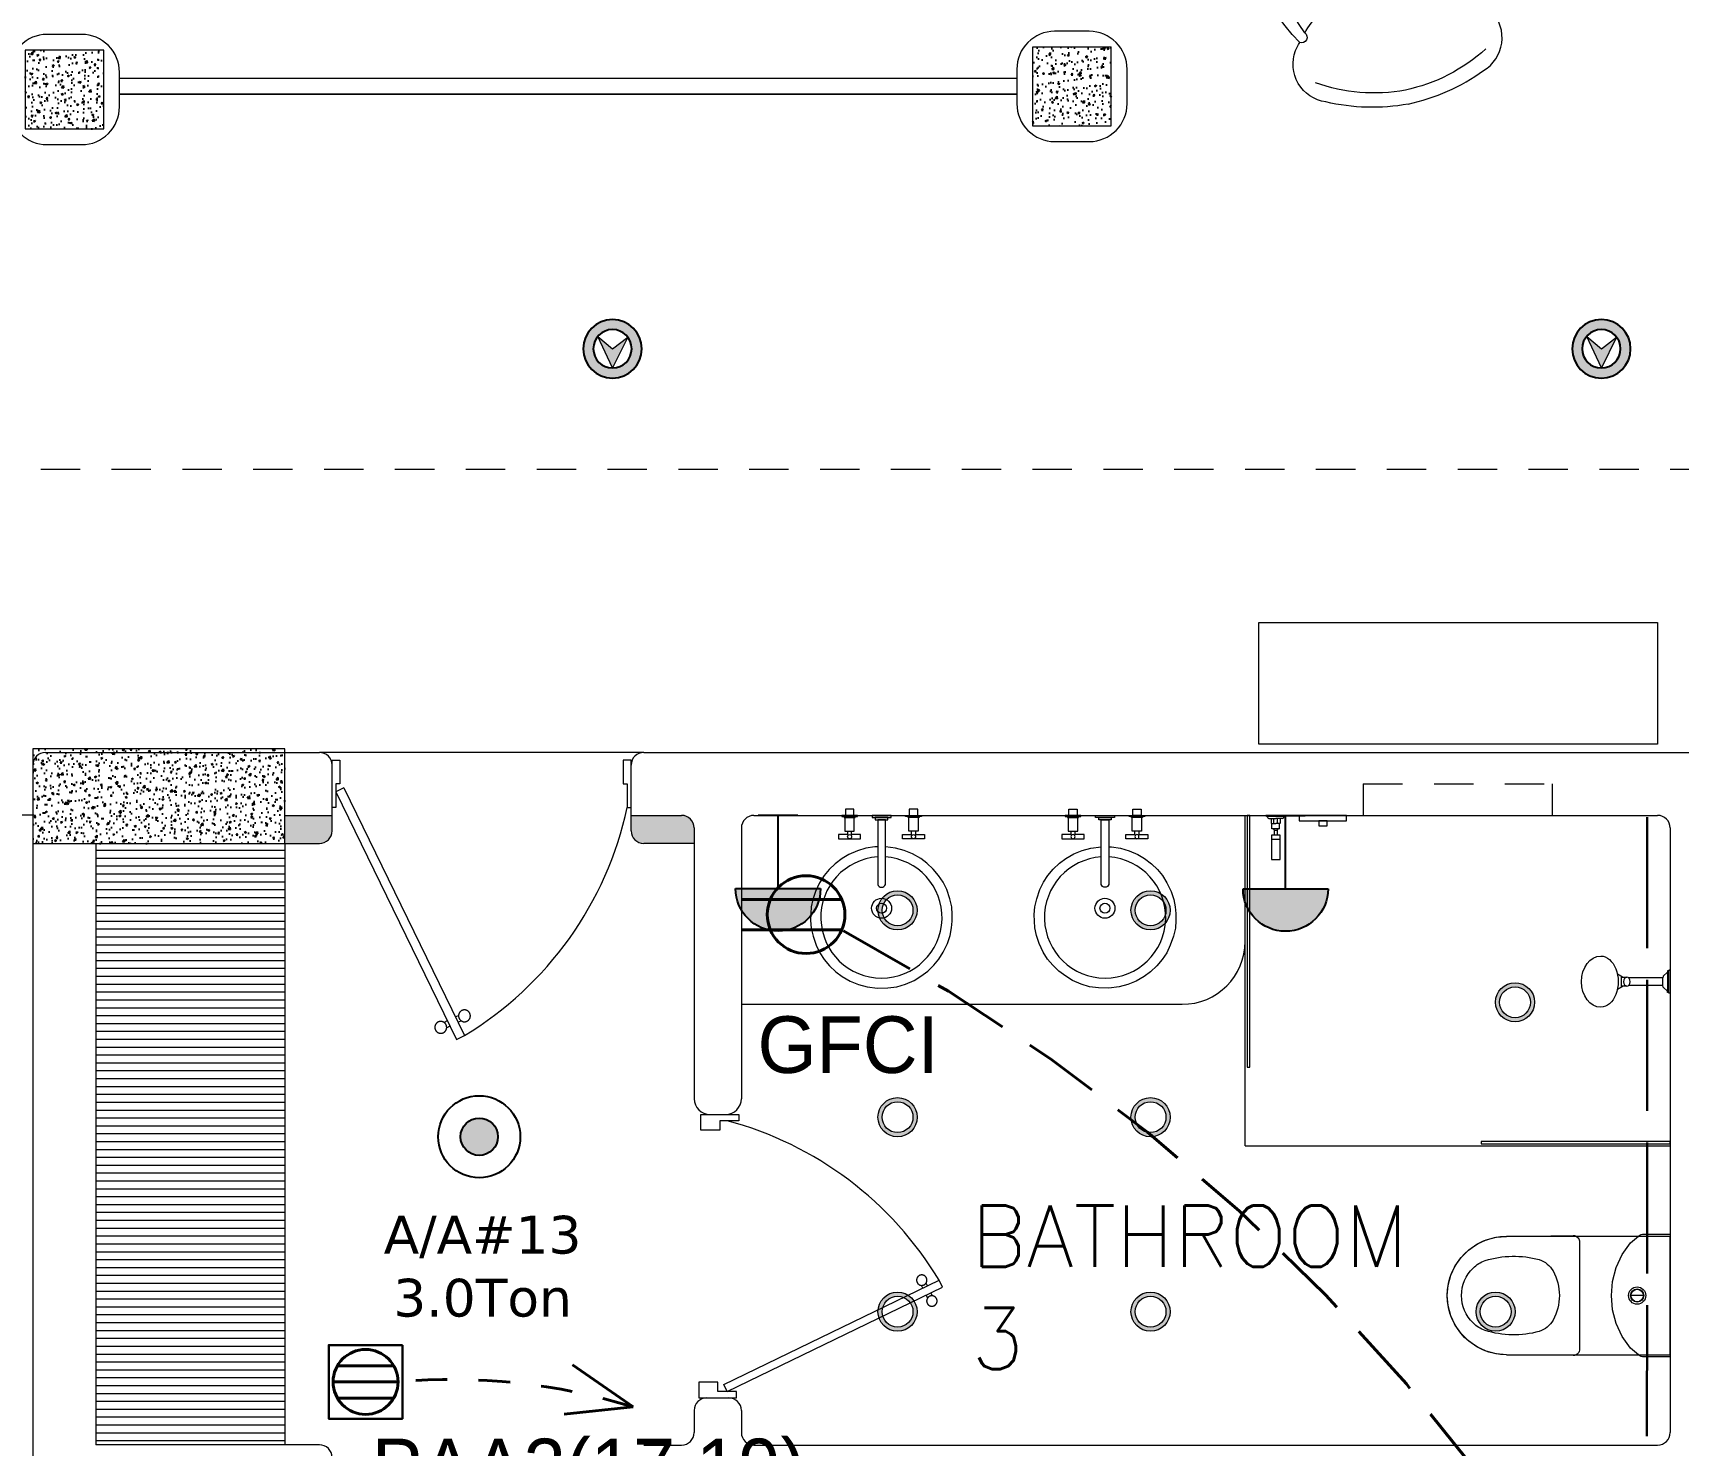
# Model space of a CAD drawing. Header units: metres. Extents: x 14 to 2416, y -346 to 476.
# Drawn here: x 140.98 to 146.2, y -148.13 to -143.64 of the extents above; entities that cross this region are included whole.
import ezdxf

# ---------------------------------------------------------------- set-up
doc = ezdxf.new("R2010")
doc.units = ezdxf.units.M
for name, pattern in [('0', [0]), ('CONTINU', [0]), ('CONTINUA', [0]), ('Dash Style-2', [0.694425, 0.48607, -0.208355]), ('HIDDEN2', [0.1875, 0.125, -0.0625]), ('STYLE_03', [0.5, 0.416656, -0.083344])]:
    doc.linetypes.add(name, pattern=pattern)
doc.layers.get('0').update_dxf_attribs({"linetype": '0', "lineweight": 20})
for name, color, linetype, lineweight in [('A-ANNO-TEXT', 20, 'Continuous', 13), ('A-DOOR', 35, 'Continuous', 5), ('A-WALL', 250, 'Continuous', 20), ('baños', 251, 'Continuous', 0), ('closets', 253, 'Continuous', 0), ('Columnas', 7, 'Continuous', 18), ('E Base Registro', 8, 'Continuous', 30), ('E Salida AAcond', 144, 'Continuous', 40), ('E Salida TCorrientes', 24, 'CONTINUA', 40), ('E Tuberia AAcond', 144, 'Dash Style-2', 40), ('E Tuberia Emp Piso', 24, 'Dash Style-2', 40), ('MAVA', 1, 'Continuous', 15), ('MAVA -LUMINARIAS', 1, 'Continuous', 18), ('MOBILIARIOS', 252, 'Continuous', 0), ('muros bajitos', 252, 'Continuous', 5), ('piso', 253, 'Continuous', 0), ('textos', 7, 'Continuous', 0)]:
    doc.layers.add(name, color=color, linetype=linetype, lineweight=lineweight)
for name, color, linetype in [('HATCH', 8, 'Continuous'), ('MAVA LUM', 1, 'Continuous'), ('MAVA Luminarias', 1, 'Continuous')]:
    doc.layers.add(name, color=color, linetype=linetype)
doc.layers.add('RELLENO SECCION', color=8, linetype='Continuous', lineweight=0, transparency=0.4)
doc.layers.add('Techos 1', color=7, linetype='HIDDEN2', lineweight=9, true_color=0x42391a)
doc.styles.add('CENTURY GOTHIC', font='GOTHIC.TTF')
doc.styles.add('DIMTEXT', font='dim.shx', dxfattribs={"width": 0.75})
doc.styles.get("Standard").update_dxf_attribs({"font": 'arial.ttf', "height": 0.1875})
pattern_1 = [(50, (114.33107, 55.238796), (0.058299094, -0.005100507), [0.006096, -0.067056]), (355, (114.33107, 55.238796), (-0.011277895, 0.06113819), [0.0048768, -0.053644987]), (100.451445, (114.33593, 55.23837), (0.0470212, 0.05603768), [0.005180803, -0.056988878]), (46.1842, (114.33107, 55.25505), (0.086745293, -0.013453545), [0.009144, -0.100584]), (96.63556, (114.3383, 55.25393), (0.07596932, 0.07917636), [0.00777121, -0.085483395]), (351.18415, (114.33107, 55.25505), (0.07596932, 0.07917636), [0.00731519, -0.080467114]), (21, (114.3392, 55.25099), (0.048516605, -0.032724863), [0.006096, -0.067056]), (326, (114.3392, 55.25099), (0.01977665, 0.05894015), [0.0048768, -0.0536448]), (71.451445, (114.34324, 55.24826), (0.068293254, 0.026215286), [0.005180803, -0.05698878]), (37.5, (114.331071, 55.238796), (0.000988353, 0.0270576124), [0, -0.05299456, 0, -0.0544576, 0, -0.053848]), (7.5, (114.33107, 55.238796), (0.021382292, 0.032057784), [0, -0.03104896, 0, -0.05177536, 0, -0.0205232]), (327.5, (114.312946, 55.238796), (0.0433889905, -0.001833198), [0, -0.02032, 0, -0.0633984, 0, -0.0841248]), (317.5, (114.304818, 55.238796), (0.047401338, 0.008136477), [0, -0.026416, 0, -0.04210304, 0, -0.0597408])]

# ---------------------------------------------------------------- blocks, each defined once
blk = doc.blocks.new('P90')
at = {"layer": 'A-DOOR'}
for p, q in [((-0.0476, -0.8576), (0.6364, -0.5264)), ((-0.0368, -0.88), (0.6473, -0.5489)), ((0.5843, -0.5517), (0.58, -0.5427)), ((0.5992, -0.5445), (0.5949, -0.5355)), ((0.5952, -0.5741), (0.5995, -0.5831)), ((0.6101, -0.5669), (0.6144, -0.5759)), ((0.6473, -0.5489), (0.6364, -0.5264)), ((-0.0368, -0.88), (-0.0476, -0.8576))]:
    blk.add_line(p, q, dxfattribs=at)
for points in [[(-0.06, -0.02), (-0.06, -0.05), (-0.12, -0.05), (-0.12, 0), (0, 0), (0, -0.02)], [(-0.0668, -0.88), (-0.0668, -0.85), (-0.1268, -0.85), (-0.1268, -0.9), (-0.0068, -0.9), (-0.0068, -0.88)]]:
    blk.add_lwpolyline(points, close=True, dxfattribs=at)
blk.add_arc((-0.3259, -1.105), 1.1228, 31.0139, 75.0797, dxfattribs=at)
for points in [[(0.5812, -0.5096), (0.5857, -0.5096), (0.5933, -0.5141), (0.5977, -0.5218), (0.5977, -0.5306), (0.5933, -0.5383), (0.5856, -0.5427), (0.5767, -0.5427), (0.5691, -0.5383), (0.5647, -0.5306), (0.5647, -0.5217), (0.5691, -0.514), (0.5768, -0.5096), (0.5812, -0.5096)], [(0.6133, -0.5758), (0.6177, -0.5758), (0.6254, -0.5803), (0.6298, -0.5879), (0.6298, -0.5968), (0.6253, -0.6045), (0.6176, -0.6089), (0.6088, -0.6089), (0.6011, -0.6044), (0.5967, -0.5967), (0.5967, -0.5879), (0.6011, -0.5802), (0.6088, -0.5758), (0.6133, -0.5758)]]:
    blk.add_open_spline(points, degree=2, dxfattribs=at)
blk = doc.blocks.new('puerta 1.00')
at = {"layer": 'A-DOOR'}
for p, q in [((-0.15, -0.0125), (-0.9369, -0.3949)), ((-0.1376, -0.038), (-0.9245, -0.4204)), ((-0.1376, -0.038), (-0.15, -0.0125)), ((-0.8946, -0.3743), (-0.8996, -0.3641)), ((-0.8777, -0.3661), (-0.8826, -0.3559)), ((-0.9369, -0.3949), (-0.9245, -0.4204)), ((-0.8822, -0.3998), (-0.8772, -0.4101)), ((-0.8653, -0.3916), (-0.8603, -0.4018))]:
    blk.add_line(p, q, dxfattribs=at)
for points in [[(-0.05, 0), (-0.05, -0.025), (-0.125, -0.025), (-0.125, -0.0125), (-0.2, -0.0125), (-0.2, 0), (-0.05, 0)], [(-0.05, -0.95), (-0.05, -0.925), (-0.125, -0.925), (-0.125, -0.9375), (-0.2, -0.9375), (-0.2, -0.95), (-0.05, -0.95)]]:
    blk.add_lwpolyline(points, dxfattribs=at)
blk.add_arc((0.0366, 0.1602), 1.1229, 211.1336, 257.8343, dxfattribs=at)
for points in [[(-0.8982, -0.3642), (-0.9033, -0.3642), (-0.912, -0.3591), (-0.917, -0.3504), (-0.917, -0.3403), (-0.912, -0.3316), (-0.9033, -0.3265), (-0.8932, -0.3265), (-0.8844, -0.3316), (-0.8794, -0.3403), (-0.8794, -0.3504), (-0.8844, -0.3591), (-0.8932, -0.3642), (-0.8982, -0.3642)], [(-0.8617, -0.4394), (-0.8667, -0.4394), (-0.8754, -0.4344), (-0.8805, -0.4256), (-0.8805, -0.4156), (-0.8754, -0.4068), (-0.8667, -0.4018), (-0.8566, -0.4018), (-0.8479, -0.4068), (-0.8428, -0.4156), (-0.8428, -0.4257), (-0.8479, -0.4344), (-0.8566, -0.4394), (-0.8617, -0.4394)]]:
    blk.add_open_spline(points, degree=2, dxfattribs=at)
blk = doc.blocks.new('Caroma_ToiletSuites')
at = {"layer": 'baños'}
for p, q in [((-94, 682.8), (-120.8, 664)), ((-64.3, 696.7), (-94, 682.8)), ((-32.6, 705.1), (-64.3, 696.7)), ((0, 708), (-32.6, 705.1)), ((32.6, 705.1), (0, 708)), ((64.3, 696.7), (32.6, 705.1)), ((94, 682.8), (64.3, 696.7)), ((120.8, 664), (94, 682.8)), ((-144, 640.8), (-162.8, 614)), ((-120.8, 664), (-144, 640.8)), ((144, 640.8), (120.8, 664)), ((162.8, 614), (144, 640.8)), ((-176.7, 584.3), (-185.1, 552.6)), ((-162.8, 614), (-176.7, 584.3)), ((176.7, 584.3), (162.8, 614)), ((185.1, 552.6), (176.7, 584.3)), ((-185.1, 552.6), (-188, 520)), ((188, 520), (185.1, 552.6)), ((-188, 520), (-190.5, 308)), ((-188, 0), (-188, 520)), ((188, 520), (188, 0)), ((190.5, 308), (188, 520)), ((-190.5, 308), (-190.2, 304.5)), ((-190.2, 304.5), (-189.3, 301.2)), ((-189.3, 301.2), (-187.8, 298)), ((-187.8, 298), (-185.8, 295.1)), ((-185.8, 295.1), (-183.4, 292.7)), ((-183.4, 292.7), (-180.5, 290.7)), ((-180.5, 290.7), (-177.3, 289.2)), ((-177.3, 289.2), (-174, 288.3)), ((-174, 288.3), (-170.5, 288)), ((-170.5, 288), (170.5, 288)), ((170.5, 288), (174, 288.3)), ((174, 288.3), (177.3, 289.2)), ((177.3, 289.2), (180.5, 290.7)), ((180.5, 290.7), (183.4, 292.7)), ((183.4, 292.7), (185.8, 295.1)), ((185.8, 295.1), (187.8, 298)), ((187.8, 298), (189.3, 301.2)), ((189.3, 301.2), (190.2, 304.5)), ((190.2, 304.5), (190.5, 308)), ((-88.9, 171.3), (-130, 152.2)), ((-45.1, 183.1), (-88.9, 171.3)), ((0, 187), (-45.1, 183.1)), ((45.1, 183.1), (0, 187)), ((88.9, 171.3), (45.1, 183.1)), ((130, 152.2), (88.9, 171.3)), ((-167.1, 126.2), (-188.7, 100.9)), ((-130, 152.2), (-167.1, 126.2)), ((0, 85), (0, 125)), ((167.1, 126.2), (130, 152.2)), ((188.7, 100.9), (167.1, 126.2)), ((-194.6, 88.2), (-195, 83.5)), ((-195, 83.5), (-195, 0)), ((-193.4, 92.7), (-194.6, 88.2)), ((-191.4, 97), (-193.4, 92.7)), ((-188.7, 100.9), (-191.4, 97)), ((191.4, 97), (188.7, 100.9)), ((193.4, 92.7), (191.4, 97)), ((194.6, 88.2), (193.4, 92.7)), ((195, 83.5), (194.6, 88.2)), ((195, 0), (195, 83.5)), ((-195, 0), (195, 0)), ((188, 0), (-188, 0))]:
    blk.add_line(p, q, dxfattribs=at)
for centre, radius, start, end in [((0, 520), 188, 0, 180), ((-2.7, 547.4), 115.2, 88.6565, 137.0404), ((2.7, 547.4), 115.2, 42.9609, 91.3415), ((183, 496.7), 307.9, 162.7713, 195.2143), ((-18.8, 556.1), 97.6, 134.3372, 160.9897), ((18.8, 556.1), 97.6, 19.01, 45.6643), ((-183, 496.7), 307.9, 344.7852, 17.2286), ((-36.1, 442.4), 82.4, 198.763, 239.3582), ((2.9, 529.9), 177.9, 242.916, 269.0659), ((-2.9, 529.9), 177.9, 270.9339, 297.0836), ((36.1, 442.4), 82.4, 300.6412, 341.2351), ((0, 105), 27.5, 0, 180), ((0, 105), 27.5, 180, 0), ((0, 105), 21, 0, 180), ((0, 105), 21, 180, 0), ((0, 105), 20, 0, 180), ((0, 105), 20, 180, 0)]:
    blk.add_arc(centre, radius, start, end, dxfattribs=at)
blk = doc.blocks.new('A$Ccb23abde')
at = {"layer": 'baños'}
for p, q in [((0.06, 0.2282), (0.01, 0.2282)), ((0.01, 0.2282), (0.01, 0.2247)), ((0.01, 0.2247), (0.0175, 0.2247)), ((0.0175, 0.2247), (0.0175, 0.2212)), ((0.0525, 0.2247), (0.0175, 0.2247)), ((0.0175, 0.2212), (0.02, 0.2212)), ((0.02, 0.2212), (0.02, 0.1782)), ((0.02, 0.2212), (0.05, 0.2212)), ((0.0485, 0.2482), (0.0215, 0.2482)), ((0.0215, 0.2482), (0.0215, 0.2282)), ((0.0215, 0.2282), (0.0485, 0.2282)), ((0.0485, 0.2282), (0.0485, 0.2482)), ((0.05, 0.1782), (0.05, 0.2212)), ((0.05, 0.2212), (0.0525, 0.2212)), ((0.0525, 0.2212), (0.0525, 0.2247)), ((0.0525, 0.2247), (0.06, 0.2247)), ((0.06, 0.2247), (0.06, 0.2282)), ((0.1665, 0.2282), (0.1065, 0.2282)), ((0.1065, 0.2282), (0.1065, 0.2212)), ((0.1065, 0.2212), (0.1665, 0.2212)), ((0.1565, 0.2212), (0.1165, 0.2212)), ((0.1165, 0.2212), (0.1165, 0.2142)), ((0.1165, 0.2142), (0.1565, 0.2142)), ((0.1485, 0.2142), (0.1245, 0.2142)), ((0.1245, 0.2142), (0.1245, 0.0091)), ((0.1485, 0.0091), (0.1485, 0.2142)), ((0.1565, 0.2142), (0.1565, 0.2212)), ((0.1665, 0.2212), (0.1665, 0.2282)), ((0.213, 0.2282), (0.263, 0.2282)), ((0.213, 0.2247), (0.213, 0.2282)), ((0.2205, 0.2247), (0.213, 0.2247)), ((0.2205, 0.2212), (0.2205, 0.2247)), ((0.2205, 0.2247), (0.2555, 0.2247)), ((0.223, 0.2212), (0.2205, 0.2212)), ((0.223, 0.1782), (0.223, 0.2212)), ((0.253, 0.2212), (0.223, 0.2212)), ((0.2515, 0.2482), (0.2245, 0.2482)), ((0.2245, 0.2482), (0.2245, 0.2282)), ((0.2245, 0.2282), (0.2515, 0.2282)), ((0.2515, 0.2282), (0.2515, 0.2482)), ((0.253, 0.2212), (0.253, 0.1782)), ((0.2555, 0.2212), (0.253, 0.2212)), ((0.2555, 0.2247), (0.2555, 0.2212)), ((0.263, 0.2247), (0.2555, 0.2247)), ((0.263, 0.2282), (0.263, 0.2247)), ((0.0285, 0.1672), (0, 0.1672)), ((0, 0.1672), (0, 0.1542)), ((0.02, 0.1782), (0.0285, 0.1782)), ((0.0285, 0.1782), (0.0285, 0.1672)), ((0.0285, 0.1782), (0.0415, 0.1782)), ((0.0285, 0.1672), (0.0304, 0.1653)), ((0.0415, 0.1672), (0.0396, 0.1653)), ((0.0415, 0.1672), (0.0415, 0.1782)), ((0.0415, 0.1782), (0.05, 0.1782)), ((0.07, 0.1672), (0.0415, 0.1672)), ((0.07, 0.1542), (0.07, 0.1672)), ((0.203, 0.1672), (0.2315, 0.1672)), ((0.203, 0.1542), (0.203, 0.1672)), ((0.2315, 0.1782), (0.223, 0.1782)), ((0.2315, 0.1672), (0.2315, 0.1782)), ((0.2445, 0.1782), (0.2315, 0.1782)), ((0.2315, 0.1672), (0.2334, 0.1653)), ((0.2445, 0.1672), (0.2426, 0.1653)), ((0.2445, 0.1782), (0.2445, 0.1672)), ((0.253, 0.1782), (0.2445, 0.1782)), ((0.2445, 0.1672), (0.273, 0.1672)), ((0.273, 0.1672), (0.273, 0.1542)), ((0, 0.1542), (0.07, 0.1542)), ((0.273, 0.1542), (0.203, 0.1542))]:
    blk.add_line(p, q, dxfattribs=at)
for centre, major_axis, start_param, end_param in [((0.035, 0.1607), (0.0046, 0.0046), 5.497787, 11.780972), ((0.238, 0.1607), (-0.0046, 0.0046), 3.926991, 10.210176), ((0.1365, 0.0125), (-0.00881, 0.00881), 1.057396, 3.654969)]:
    blk.add_ellipse(centre, major_axis=major_axis, ratio=1, start_param=start_param, end_param=end_param, dxfattribs=at)
blk = doc.blocks.new('A$C013342c3')
at = {"layer": 'baños', "linetype": 'Continuous'}
for p, q in [((0.1327, 0.0959, -0.0887), (0.1145, 0.106, -0.1376)), ((0.2731, 0.1112), (0.2592, 0.0984, -1.0732)), ((0.2775, 0.1152), (0.2731, 0.1152)), ((0.2731, 0.1152), (0.2731, 0.1112)), ((0.2731, 0.0513), (0.2731, 0.1112)), ((0.2821, 0.1176), (0.2775, 0.1176)), ((0.2775, 0.1176), (0.2775, 0.1152)), ((0.2775, 0.1152), (0.2775, 0.0473)), ((0.2821, 0.1163), (0.2821, 0.1176)), ((0.2821, 0.0462), (0.2821, 0.1163)), ((0.1305, 0.0667, -0.0849), (0.1145, 0.0578, -0.1376)), ((0.1447, 0.0959, -0.0497), (0.127, 0.0959, -0.0497)), ((0.127, 0.0959, -0.0497), (0.127, 0.0667, -0.0497)), ((0.127, 0.0667, -0.0497), (0.1446, 0.0667, -0.0497)), ((0.2591, 0.0932, -0.0114), (0.1506, 0.0931, -0.0549)), ((0.2591, 0.0693, -0.0114), (0.1506, 0.0694, -0.0549)), ((0.2592, 0.0984, -1.0732), (0.2591, 0.0932, -0.0114)), ((0.2591, 0.0932, -0.0114), (0.2591, 0.0693, -0.0113)), ((0.2592, 0.0642, -1.0732), (0.2591, 0.0693, -0.0114)), ((0.2731, 0.0513), (0.2592, 0.0642, -1.0732)), ((0.2731, 0.0473), (0.2731, 0.0513)), ((0.2775, 0.0473), (0.2731, 0.0473)), ((0.2775, 0.0449), (0.2775, 0.0473)), ((0.2821, 0.0449), (0.2775, 0.0449)), ((0.2821, 0.0462), (0.2821, 0.0449))]:
    blk.add_line(p, q, dxfattribs=at)
for ratio, start_param, end_param in [(0.757088, 3.141593, 6.283185), (0.681889, 0, 3.141593)]:
    blk.add_ellipse((0.0615, 0.0812, -0.1376), major_axis=(-0.0002, -0.0812), ratio=ratio, start_param=start_param, end_param=end_param, dxfattribs=at)
blk.add_ellipse((0.1447, 0.0813, -0.0497), major_axis=(0, -0.0146), ratio=0.718224, dxfattribs=at)
blk = doc.blocks.new('A$C0ed3e1a4')
at = {"layer": 'baños'}
for p, q in [((0.1356, 0.0022), (0.1356, 0.0568)), ((0.1396, 0.059), (0.1368, 0.059)), ((0.1396, 0.059), (0.1396, 0)), ((0.0645, 0.0432), (0.0645, 0.0157)), ((0.0941, 0.0346), (0.0772, 0.0346)), ((0.0941, 0.0243), (0.0772, 0.0243)), ((0.0968, 0.0175), (0.0968, 0.0413)), ((0.0968, 0.0413), (0.1137, 0.0413)), ((0.0968, 0.0175), (0.1137, 0.0175)), ((0.1137, 0.0413), (0.1137, 0.0294)), ((0.1137, 0.0354), (0.1294, 0.0354)), ((0.1137, 0.0175), (0.1137, 0.0294)), ((0.1137, 0.0235), (0.1294, 0.0235)), ((0.1294, 0.0435), (0.1148, 0.0435)), ((0.1294, 0.0154), (0.1148, 0.0154)), ((0.1294, 0.051), (0.1294, 0.0295)), ((0.1294, 0.008), (0.1294, 0.0295)), ((0.1396, 0), (0.1368, 0))]:
    blk.add_line(p, q, dxfattribs=at)
blk.add_lwpolyline([(0.0772, 0.0432), (0, 0.0432), (0, 0.0157), (0.0772, 0.0157)], close=True, dxfattribs=at)
for centre, radius, start, end in [((0.1416, 0.0445), 0.0138, 115.7896, 151.6564), ((0.138, 0.0569), 0.00241, 117.9179, 181.9718), ((0.1027, 0.0294), 0.01, 125.7762, 234.2238), ((0.1193, 0.0397), 0.00586, 140.0793, 164.0924), ((0.1193, 0.0191), 0.00586, 195.9076, 219.9207), ((0.1416, 0.0145), 0.0138, 208.3436, 244.2104), ((0.138, 0.0021), 0.00241, 178.0282, 242.0821)]:
    blk.add_arc(centre, radius, start, end, dxfattribs=at)
blk = doc.blocks.new('A$C89702949')
at = {"layer": 'HATCH'}
h = blk.add_hatch(dxfattribs=at)
h.set_pattern_fill('AR-CONC', color=256, scale=0.00032)
h.set_pattern_definition(pattern_1)
h.paths.add_polyline_path([(7.875, 7.9695), (8.125, 7.9695), (8.125, 8.2195), (7.875, 8.2195)])
h = blk.add_hatch(dxfattribs=at)
h.set_pattern_fill('AR-CONC', color=256, scale=0.00032)
h.set_pattern_definition(pattern_1)
h.paths.add_polyline_path([(11.075, 7.9794), (11.325, 7.9794), (11.325, 8.2294), (11.075, 8.2294)])
h = blk.add_hatch(dxfattribs=at)
h.set_pattern_fill('AR-CONC', color=256, scale=0.00032)
h.set_pattern_definition(pattern_1)
h.paths.add_polyline_path([(7.9, 6), (7.9, 5.7), (8.7, 5.7), (8.7, 6)])
at = {"layer": 'Columnas'}
for points in [[(7.875, 7.9695), (8.125, 7.9695), (8.125, 8.2195), (7.875, 8.2195)], [(11.075, 7.9794), (11.325, 7.9794), (11.325, 8.2294), (11.075, 8.2294)], [(7.9, 6), (7.9, 5.7), (8.7, 5.7), (8.7, 6)]]:
    blk.add_lwpolyline(points, close=True, dxfattribs=at)
blk = doc.blocks.new('PL BASE 2N NASAS 09')
at = {"layer": 'closets'}
h = blk.add_hatch(dxfattribs=at)
h.set_pattern_fill('LINE', color=256, scale=0.2)
h.set_pattern_definition([(0, (-797.739885, 161.261363), (0, 0.025), [])])
h.paths.add_polyline_path([(167.3475, -20.0108), (166.7475, -19.4517), (166.7475, -19.5645), (166.7475, -21.4108), (167.3475, -21.4108)])
h.paths.add_polyline_path([(167.3475, -19.5008), (166.7475, -19.5008), (166.7475, -19.4517), (167.3475, -20.0108)], flags=17)
at = {"layer": 'RELLENO SECCION', "true_color": 0xc7c8ca}
h = blk.add_hatch(color=9, dxfattribs=at)
h.dxf.hatch_style = 1
h.paths.add_polyline_path([(167.4975, -19.4117), (167.3475, -19.4117), (167.3475, -19.5008), (167.4575, -19.5008, 0.414214), (167.4975, -19.4608)])
h = blk.add_hatch(color=9, dxfattribs=at)
h.dxf.hatch_style = 1
h.paths.add_polyline_path([(168.6075, -19.4117), (168.4475, -19.4117), (168.4475, -19.4608, 0.414214), (168.4875, -19.5008), (168.6475, -19.5008), (168.6475, -19.4517, 0.414214)])
at = {"layer": 'A-WALL'}
for p, q in [((166.5875, -19.2117), (167.4575, -19.2117)), ((168.4875, -19.2117), (171.9825, -19.2117)), ((166.5475, -19.2517), (166.5475, -25.1417)), ((167.4975, -19.4608), (167.4975, -19.2517)), ((168.4475, -19.4608), (168.4475, -19.2517)), ((167.3475, -19.4117), (167.4975, -19.4117)), ((168.4475, -19.4117), (168.6075, -19.4117)), ((168.8375, -19.4117), (171.7075, -19.4117)), ((168.6475, -19.4517), (168.6475, -20.3117)), ((168.7975, -19.4517), (168.7975, -20.3117)), ((171.7475, -19.4517), (171.7475, -21.3717)), ((166.7475, -19.5008), (166.7475, -21.4108)), ((167.3475, -19.5008), (167.4575, -19.5008)), ((168.6475, -19.5008), (168.4875, -19.5008)), ((168.6975, -20.3617), (168.7475, -20.3617)), ((168.6875, -21.2617), (168.7575, -21.2617)), ((168.6475, -21.3017), (168.6475, -21.3717)), ((168.7975, -21.3017), (168.7975, -21.3717)), ((167.4575, -21.4108), (166.7475, -21.4108)), ((168.4875, -21.4117), (168.6075, -21.4117)), ((168.8375, -21.4117), (171.7075, -21.4117))]:
    blk.add_line(p, q, dxfattribs=at)
at = {"layer": 'A-WALL', "linetype": 'HIDDEN2'}
for p, q in [((170.7725, -19.3117), (171.3725, -19.3117)), ((170.7725, -19.3117), (170.7725, -19.4117)), ((171.3725, -19.3117), (171.3725, -19.4117))]:
    blk.add_line(p, q, dxfattribs=at)
at = {"layer": 'A-WALL'}
for points in [[(169.7925, -17.2714), (169.9025, -17.2714, 0.414214), (170.0225, -17.1514), (170.0225, -17.0414, 0.414214), (169.9025, -16.9214), (169.7925, -16.9214, 0.414214), (169.6725, -17.0414), (169.6725, -17.1514, 0.414214)], [(166.5925, -17.2813), (166.7025, -17.2813, 0.414214), (166.8225, -17.1613), (166.8225, -17.0513, 0.414214), (166.7025, -16.9313), (166.5925, -16.9313, 0.414214), (166.4725, -17.0513), (166.4725, -17.1613, 0.414214)]]:
    blk.add_lwpolyline(points, format="xyb", close=True, dxfattribs=at)
for centre, radius, start, end in [((166.5875, -19.2517), 0.04, 90, 180), ((167.4575, -19.2517), 0.04, 0, 90), ((168.4875, -19.2517), 0.04, 90, 180), ((168.6075, -19.4517), 0.04, 0, 90), ((168.8375, -19.4517), 0.04, 90, 180), ((171.7075, -19.4517), 0.04, 0, 90), ((167.4575, -19.4608), 0.04, 270, 0), ((168.4875, -19.4608), 0.04, 180, 270), ((168.6975, -20.3117), 0.05, 180, 270), ((168.7475, -20.3117), 0.05, 270, 360), ((168.6875, -21.3017), 0.04, 90, 180), ((168.7575, -21.3017), 0.04, 360, 90), ((167.4575, -21.4508), 0.04, 0, 90), ((168.6075, -21.3717), 0.04, 270, 360), ((168.8375, -21.3717), 0.04, 180, 270), ((171.7075, -21.3717), 0.04, 270, 0)]:
    blk.add_arc(centre, radius, start, end, dxfattribs=at)
at = {"layer": 'baños'}
for p, q in [((170.3975, -20.4617), (170.3975, -19.4117)), ((168.7975, -20.0117), (170.1975, -20.0117)), ((170.3975, -20.4617), (171.7475, -20.4617))]:
    blk.add_line(p, q, dxfattribs=at)
for points in [[(170.4044, -19.4117), (170.4044, -20.2117), (170.4122, -20.2117), (170.4122, -19.4117)], [(170.5695, -19.4117), (170.5695, -19.4291), (170.7195, -19.4291), (170.7195, -19.4117)], [(170.6311, -19.4291), (170.6311, -19.4449), (170.6579, -19.4449), (170.6579, -19.4291)], [(171.7475, -20.4471), (171.1475, -20.4471), (171.1475, -20.4549), (171.7475, -20.4549)]]:
    blk.add_lwpolyline(points, close=True, dxfattribs=at)
for points in [[(169.2308, -19.5117), (169.2216, -19.5119), (169.1933, -19.5162), (169.1659, -19.5242), (169.1388, -19.536), (169.1174, -19.5491), (169.0954, -19.5654), (169.0764, -19.5839), (169.06, -19.6031), (169.046, -19.6256), (169.0329, -19.6535), (169.0241, -19.6784), (169.0196, -19.7025), (169.0178, -19.7237), (169.0173, -19.7451), (169.0192, -19.7695), (169.0252, -19.7952), (169.0353, -19.8243), (169.0467, -19.8482), (169.0609, -19.8691), (169.0778, -19.8896), (169.098, -19.9081), (169.1178, -19.9235), (169.1435, -19.9381), (169.1699, -19.9491), (169.1976, -19.9564), (169.2303, -19.9606), (169.2632, -19.9599), (169.2915, -19.9557), (169.3189, -19.9476), (169.3461, -19.9359), (169.3674, -19.9227), (169.3895, -19.9065), (169.4085, -19.8879), (169.4249, -19.8687), (169.4388, -19.8462), (169.452, -19.8183), (169.4607, -19.7934), (169.4652, -19.7693), (169.4671, -19.7481), (169.4675, -19.7268), (169.4657, -19.7023), (169.4596, -19.6766), (169.4496, -19.6475), (169.4382, -19.6236), (169.4239, -19.6027), (169.407, -19.5822), (169.3869, -19.5637), (169.367, -19.5483), (169.3414, -19.5337), (169.3149, -19.5228), (169.2873, -19.5154), (169.2548, -19.5113)], [(169.9643, -19.5117), (169.9735, -19.5119), (170.0017, -19.5162), (170.0292, -19.5242), (170.0563, -19.536), (170.0777, -19.5491), (170.0997, -19.5654), (170.1187, -19.5839), (170.1351, -19.6031), (170.149, -19.6256), (170.1622, -19.6535), (170.171, -19.6784), (170.1754, -19.7025), (170.1773, -19.7237), (170.1778, -19.7451), (170.1759, -19.7695), (170.1699, -19.7952), (170.1598, -19.8243), (170.1484, -19.8482), (170.1342, -19.8691), (170.1173, -19.8896), (170.0971, -19.9081), (170.0773, -19.9235), (170.0516, -19.9381), (170.0252, -19.9491), (169.9975, -19.9564), (169.9648, -19.9606), (169.9319, -19.9599), (169.9036, -19.9557), (169.8762, -19.9476), (169.849, -19.9359), (169.8277, -19.9227), (169.8056, -19.9065), (169.7866, -19.8879), (169.7702, -19.8687), (169.7563, -19.8462), (169.7431, -19.8183), (169.7344, -19.7934), (169.7299, -19.7693), (169.728, -19.7481), (169.7276, -19.7268), (169.7294, -19.7023), (169.7355, -19.6766), (169.7455, -19.6475), (169.7569, -19.6236), (169.7712, -19.6027), (169.7881, -19.5822), (169.8082, -19.5637), (169.8281, -19.5483), (169.8537, -19.5337), (169.8801, -19.5228), (169.9078, -19.5154), (169.9403, -19.5113)]]:
    blk.add_lwpolyline(points, dxfattribs=at)
for radius in [0.0317, 0.0159]:
    blk.add_circle((169.2428, -19.7067), radius, dxfattribs=at)
at = {"layer": 'baños', "linetype": 'Continuous'}
for radius in [0.0317, 0.0159]:
    blk.add_circle((169.9523, -19.7067), radius, dxfattribs=at)
at = {"layer": 'baños'}
for centre, radius, start, end in [((169.2424, -19.7359), 0.1925, 93.6143, 86.4652), ((169.9527, -19.7359), 0.1925, 93.5348, 86.3857), ((170.1975, -19.8117), 0.2, 270, 0)]:
    blk.add_arc(centre, radius, start, end, dxfattribs=at)
at = {"layer": 'closets'}
blk.add_line((167.3475, -19.5008), (167.3475, -21.4108), dxfattribs=at)
at = {"layer": 'muros bajitos'}
for p, q in [((169.6725, -17.0714), (166.8225, -17.0714)), ((169.6725, -17.1214), (166.8225, -17.1214)), ((166.5505, -19.4108), (165.6225, -19.4108))]:
    blk.add_line(p, q, dxfattribs=at)
at = {"layer": 'piso'}
for p, q in [((169.6725, -17.1222), (166.8225, -17.1218)), ((168.4875, -19.2117), (167.4575, -19.2117))]:
    blk.add_line(p, q, dxfattribs=at)
at = {"layer": 'Techos 1'}
blk.add_line((160.0475, -18.3117), (172.1943, -18.3117), dxfattribs=at)
at = {"color": 1}
blk.add_blockref('A$C89702949', (158.6475, -25.2008), dxfattribs=at)
at = {"layer": 'A-DOOR', "rotation": 90.00000000000001}
blk.add_blockref('puerta 1.00', (167.4975, -19.1867), dxfattribs=at)
at = {"layer": 'A-DOOR'}
blk.add_blockref('P90', (168.7893, -20.3617), dxfattribs=at)
at = {"layer": 'baños'}
blk.add_blockref('A$Ccb23abde', (169.1063, -19.6399), dxfattribs=at)
at = {"layer": 'baños', "xscale": -1}
blk.add_blockref('A$Ccb23abde', (170.0888, -19.6399), dxfattribs=at)
at = {"layer": 'baños', "rotation": 90}
blk.add_blockref('A$C0ed3e1a4', (170.524, -19.5513), dxfattribs=at)
at = {"layer": 'baños', "linetype": 'CONTINU', "xscale": -1, "rotation": 180}
blk.add_blockref('A$C013342c3', (171.4654, -19.8586), dxfattribs=at)
at = {"layer": 'baños', "xscale": -0.000999999934791, "yscale": 0.000999999934791, "rotation": 90}
blk.add_blockref('Caroma_ToiletSuites', (171.7475, -20.9367), dxfattribs=at)
at = {"layer": 'baños', "linetype": 'Continuous', "flags": 8}
for tag, p in [('MODELNUMBER', (167.1329, -5.6306, 0)), ('TRADENAME', (167.1329, -5.6307, 0)), ('PRODUCT', (167.1329, -5.6307, 0)), ('MATERIAL', (167.1329, -5.6307, 0)), ('MODELNUMBER', (168.3076, -5.6306, 0)), ('TRADENAME', (168.3076, -5.6307, 0)), ('PRODUCT', (168.3076, -5.6307, 0)), ('MATERIAL', (168.3076, -5.6307, 0))]:
    blk.add_attdef(tag, p, '', height=0.0000254, rotation=180.0001, dxfattribs=at)
at = {"layer": 'baños', "linetype": 'Continuous'}
for tag, p, rotation in [('MODELNUMBER', (169.2428, -19.7065), 180.0001), ('TRADENAME', (169.2428, -19.7064), 180.0001), ('MATERIAL', (169.243, -19.7063), 180.0001), ('PRODUCT', (169.243, -19.7064), 180.0001), ('MODELNUMBER', (169.9524, -19.7065), 179.9999), ('MATERIAL', (169.9524, -19.7063), 179.9999), ('TRADENAME', (169.9524, -19.7064), 179.9999), ('PRODUCT', (169.9524, -19.7064), 179.9999)]:
    blk.add_attdef(tag, p, '', height=0.0000254, rotation=rotation, dxfattribs=at)
at = {"layer": 'textos', "insert": (169.5276, -21.1704), "char_height": 0.195, "width": 1.854973, "attachment_point": 7}
blk.add_mtext('{\\Fromans|c0;BATHROOM\\P3}', dxfattribs=at)
blk = doc.blocks.new('A$Ca77e88c0')
at = {"layer": 'MOBILIARIOS', "linetype": 'Continuous'}
for p, q in [((0, 1.3457), (0.2432, 0.761)), ((0.2435, 0.7603), (0, 1.3457))]:
    blk.add_line(p, q, dxfattribs=at)
for points in [[(1.0081, 1.4216, 0.103931), (0.8565, 1.6353, 0.481643), (0.668, 1.624, 0.047693), (0.6541, 1.5985, 0.047693)], [(1.0081, 1.4216, -0.103931), (1.0528, 1.1635, -0.481643), (0.9119, 1.0378, -0.047693), (0.884, 1.0459, -0.047693)]]:
    blk.add_lwpolyline(points, format="xyb", dxfattribs=at)
blk.add_circle((0.8492, 0.4996), 0.2299, dxfattribs=at)
for centre, radius, start, end in [((0.4617, 1.1866), 0.5495, 23.3314, 53.5948), ((0.4617, 1.1866), 0.5495, 23.3314, 53.5948), ((0.5212, 0.8742), 0.7364, 79.5964, 123.1415), ((0.612, 0.6674), 0.9011, 88.3763, 121.4796), ((0.612, 0.6674), 0.9011, 88.3763, 121.4796), ((0.8583, 1.4567), 0.2476, 153.2165, 169.9182), ((0.8583, 1.4567), 0.2476, 153.2165, 169.9182), ((0.6434, 1.5847), 0.0175, 250.4542, 52.0587), ((0.6434, 1.5847), 0.0175, 250.4542, 52.0587), ((0.5865, 0.2493), 1.2787, 88.4542, 107.9351), ((0.5865, 0.2493), 1.2787, 88.4542, 107.9351), ((0.1421, 1.4684), 0.0325, 136.3787, 235.7351), ((1.0281, 1.5426), 0.4158, 185.8786, 223.4033), ((1.0281, 1.5426), 0.4158, 185.8786, 223.4033), ((0.4823, 0.53), 0.9795, 111.4631, 116.5118), ((0.1421, 1.4684), 0.0325, 235.6979, 268.7539), ((0.0995, 1.3192), 0.1029, 121.9514, 165.0616), ((0.4562, 1.1998), 0.5495, 351.575, 21.8384), ((0.4562, 1.1998), 0.5495, 351.575, 21.8384), ((1.108, 1.3505), 0.4158, 181.7665, 219.2912), ((0.1939, 1.6724), 0.9011, 283.6902, 316.7935), ((0.1939, 1.6724), 0.9011, 283.6902, 316.7935), ((0.2766, 1.4622), 0.7364, 282.0283, 325.5734), ((-0.1206, 1.9492), 1.2787, 297.2347, 316.7156), ((-0.1206, 1.9492), 1.2787, 297.2347, 316.7156), ((0.9273, 1.2907), 0.2476, 235.2516, 251.9533), ((0.9273, 1.2907), 0.2476, 235.2516, 251.9533), ((0.8666, 1.048), 0.0175, 353.1111, 154.7156), ((0.8666, 1.048), 0.0175, 353.1111, 154.7156), ((0.4307, 0.7745), 0.0325, 136.3787, 169.4347), ((0.4307, 0.7745), 0.0325, 136.3787, 169.4347), ((0.2948, 0.8495), 0.1029, 240.0914, 283.2016), ((0.0052, 1.6774), 0.9795, 288.6412, 293.6898), ((0.4307, 0.7745), 0.0325, 169.4347, 268.7911)]:
    blk.add_arc(centre, radius, start, end, dxfattribs=at)
blk = doc.blocks.new('PL MUEBLES 2N NASAS 09')
at = {"layer": 'MOBILIARIOS'}
blk.add_lwpolyline([(220.3553, 43.9176), (221.6209, 43.9176), (221.6209, 43.5317), (220.3553, 43.5317)], close=True, dxfattribs=at)
blk.add_blockref('PL BASE 2N NASAS 09', (49.9143, 62.717))
at = {"layer": 'MOBILIARIOS', "xscale": -1, "rotation": 123.8268872980607}
blk.add_blockref('A$Ca77e88c0', (221.4493, 47.1934), dxfattribs=at)
blk = doc.blocks.new('A$C595364de')
blk.add_blockref('PL MUEBLES 2N NASAS 09', (-199.5618, -36.6052))
blk = doc.blocks.new('dl ip')
at = {"layer": 'MAVA', "transparency": 33554687}
h = blk.add_hatch(color=40, dxfattribs=at)
h.dxf.hatch_style = 1
h.paths.add_polyline_path([(94.7574, -111.2088), (94.7109, -111.2482), (94.6624, -111.2113), (94.7109, -111.3092)])
at = {"layer": 'MAVA Luminarias', "linetype": 'Continuous'}
h = blk.add_hatch(color=40, dxfattribs=at)
h.paths.add_polyline_path([(94.618, -111.2482, 1), (94.8039, -111.2482, 1)])
h.paths.add_polyline_path([(94.7719, -111.2482, -1), (94.6499, -111.2482, -1)], flags=16)
at = {"layer": 'MAVA', "color": 40}
for p, q in [((94.7109, -111.2482), (94.6624, -111.2113)), ((94.6624, -111.2113), (94.7109, -111.3092)), ((94.7109, -111.3092), (94.7574, -111.2088)), ((94.7574, -111.2088), (94.7109, -111.2482))]:
    blk.add_line(p, q, dxfattribs=at)
at = {"layer": 'MAVA Luminarias', "color": 40, "linetype": 'Continuous'}
for radius in [0.093, 0.061]:
    blk.add_circle((94.7109, -111.2482), radius, dxfattribs=at)
blk = doc.blocks.new('SUPERFICIAL')
at = {"layer": 'MAVA LUM'}
h = blk.add_hatch(color=256, dxfattribs=at)
h.dxf.hatch_style = 1
edge = h.paths.add_edge_path()
edge.add_arc((0.0008, 0.0016), 0.059, 0, 360)
for radius in [0.1303, 0.0593]:
    blk.add_circle((0.0008, 0.0016, 0), radius, dxfattribs=at)
at = {"ltscale": 1e-05, "style": 'DIMTEXT', "flags": 1}
blk.add_attdef('MULTIPLICADOR', (0.0928, 0.4687), '', height=0.15, dxfattribs=at)
blk = doc.blocks.new('downlight')
at = {"layer": 'MAVA -LUMINARIAS'}
h = blk.add_hatch(color=3, dxfattribs=at)
h.dxf.hatch_style = 1
h.paths.add_polyline_path([(-5.416, -22.4571, 1), (-5.2917, -22.4571, 1)])
h.paths.add_polyline_path([(-5.3048, -22.4571, -1), (-5.4029, -22.4571, -1)], flags=16)
at = {"layer": 'MAVA -LUMINARIAS', "color": 3}
for radius in [0.0622, 0.049]:
    blk.add_circle((-5.3539, -22.4571), radius, dxfattribs=at)
blk = doc.blocks.new('SCONCE 2')
at = {"layer": 'MAVA Luminarias', "linetype": 'Continuous'}
blk.add_hatch(color=1, dxfattribs=at).paths.add_polyline_path([(0.3422, -0.2405, 1), (-0.169, -0.2405)])
at = {"layer": 'MAVA Luminarias', "color": 1, "linetype": 'Continuous'}
for p, q in [((-0.169, -0.2405), (0.3422, -0.2405)), ((0.0866, -0.2405), (0.0866, -0.6823)), ((-0.0323, -0.6823), (0.2056, -0.6823))]:
    blk.add_line(p, q, dxfattribs=at)
blk.add_arc((0.0866, -0.2405), 0.2556, 0, 180, dxfattribs=at)
blk = doc.blocks.new('*U448')
at = {"layer": 'E Base Registro'}
blk.add_lwpolyline([(0.3344, 0.1672), (0.3344, -0.1672), (0, -0.1672), (0, 0.1672)], close=True, dxfattribs=at)
at = {"layer": 'E Salida AAcond'}
for p, q in [((0.02, 0), (0.3144, 0)), ((0.0394, 0.073), (0.2951, 0.073)), ((0.0394, -0.073), (0.2951, -0.073))]:
    blk.add_line(p, q, dxfattribs=at)
blk.add_circle((0.1672, 0), 0.1472, dxfattribs=at)
blk = doc.blocks.new('*U430')
at = {"layer": 'E Tuberia AAcond', "linetype": 'Continuous'}
for p, q in [((0, 0), (-0.139, 0.1893)), ((-0.2144, 0.0501), (0, 0))]:
    blk.add_line(p, q, dxfattribs=at)
blk = doc.blocks.new('*U433')
at = {"layer": 'E Salida TCorrientes'}
for p, q in [((0.2659, 0.0403), (0, 0.0403)), ((0.2659, -0.0403), (0, -0.0403))]:
    blk.add_line(p, q, dxfattribs=at)
blk.add_circle((0.1714, 0), 0.1028, dxfattribs=at)

msp = doc.modelspace()

# ---------------------------------------------------------------- linework, layer by layer
at = {"layer": 'E Tuberia AAcond', "ltscale": 0.2}
msp.add_arc((142.3102, -149.8421), 1.9226, 72.6551, 95.1948, dxfattribs=at)
at = {"layer": 'E Tuberia Emp Piso', "ltscale": 0.5}
msp.add_arc((140.6329, -151.9484), 6.1856, 4.91648, 61.90674, dxfattribs=at)
at = {"layer": 'MAVA Luminarias', "linetype": 'STYLE_03', "lineweight": 30}
msp.add_line((146.1035, -146.1332), (146.1028, -148.1279), dxfattribs=at)
msp.add_line((146.1035, -146.1332), (146.1028, -148.1279), dxfattribs=at)

# ---------------------------------------------------------------- block references
at = {"layer": 'A-ANNO-TEXT'}
msp.add_blockref('A$C595364de', (124.0766, -152.828), dxfattribs=at)
msp.add_blockref('A$C595364de', (124.0766, -152.828), dxfattribs=at)
at = {"layer": 'E Salida TCorrientes', "xscale": -1.2, "yscale": 1.2, "zscale": 1.2, "rotation": 180}
msp.add_blockref('*U433', (143.2266, -146.4431), dxfattribs=at)
at = {"layer": 'E Tuberia AAcond', "ltscale": 0.005, "rotation": 19.06060751724882}
msp.add_blockref('*U430', (142.8834, -148.0069), dxfattribs=at)
at = {"layer": 'E Tuberia Emp Piso', "ltscale": 0.006, "xscale": 0.7000000000000001, "yscale": 0.7000000000000001, "zscale": 0.7000000000000001}
msp.add_blockref('*U448', (141.9161, -147.9273), dxfattribs=at)
at = {"layer": 'MAVA Luminarias', "xscale": -1}
for p in [(237.5283, -33.3977), (237.5283, -33.3977), (240.6688, -33.3977), (240.6688, -33.3977)]:
    msp.add_blockref('dl ip', p, dxfattribs=at)
at = {"layer": 'MAVA Luminarias', "linetype": 'Continuous', "xscale": -0.5277282914889166, "yscale": 0.5277282914889166, "zscale": 0.5277282914889166, "rotation": 180}
for p in [(143.2975, -146.4873), (143.2975, -146.4873), (144.9092, -146.488), (144.9092, -146.488)]:
    msp.add_blockref('SCONCE 2', p, dxfattribs=at)
at = {"layer": 'MAVA Luminarias'}
for name, p in [('downlight', (149.0766, -123.9723)), ('downlight', (149.0766, -123.9723)), ('downlight', (149.8801, -123.9723)), ('downlight', (149.8801, -123.9723)), ('downlight', (151.0377, -124.2643)), ('downlight', (151.0377, -124.2643)), ('SUPERFICIAL', (142.3933, -147.1502, 0)), ('SUPERFICIAL', (142.3933, -147.1502, 0)), ('downlight', (149.0766, -124.6294)), ('downlight', (149.0766, -124.6294)), ('downlight', (149.8801, -124.6294)), ('downlight', (149.8801, -124.6294)), ('downlight', (149.0766, -125.2471)), ('downlight', (149.0766, -125.2471)), ('downlight', (149.8801, -125.2471)), ('downlight', (149.8801, -125.2471)), ('downlight', (150.9759, -125.2471)), ('downlight', (150.9759, -125.2471))]:
    msp.add_blockref(name, p, dxfattribs=at)

# ---------------------------------------------------------------- texts
at = {"layer": 'E Salida AAcond', "insert": (142.4048, -147.5608), "char_height": 0.12, "width": 0.696669, "attachment_point": 5}
msp.add_mtext('{\\fVerdana|b0|i0|c0|p34;A/A#13\\P3.0Ton}', dxfattribs=at)
at = {"layer": 'E Tuberia AAcond', "insert": (142.7419, -148.2246), "char_height": 0.18, "width": 1.027846, "attachment_point": 5, "style": 'CENTURY GOTHIC'}
msp.add_mtext('PAA2(17,19)', dxfattribs=at)
at = {"layer": 'E Tuberia Emp Piso', "insert": (143.5655, -146.8573), "char_height": 0.18, "width": 0.861546, "attachment_point": 5, "style": 'CENTURY GOTHIC'}
msp.add_mtext('GFCI ', dxfattribs=at)

doc.saveas('drawing.dxf')
